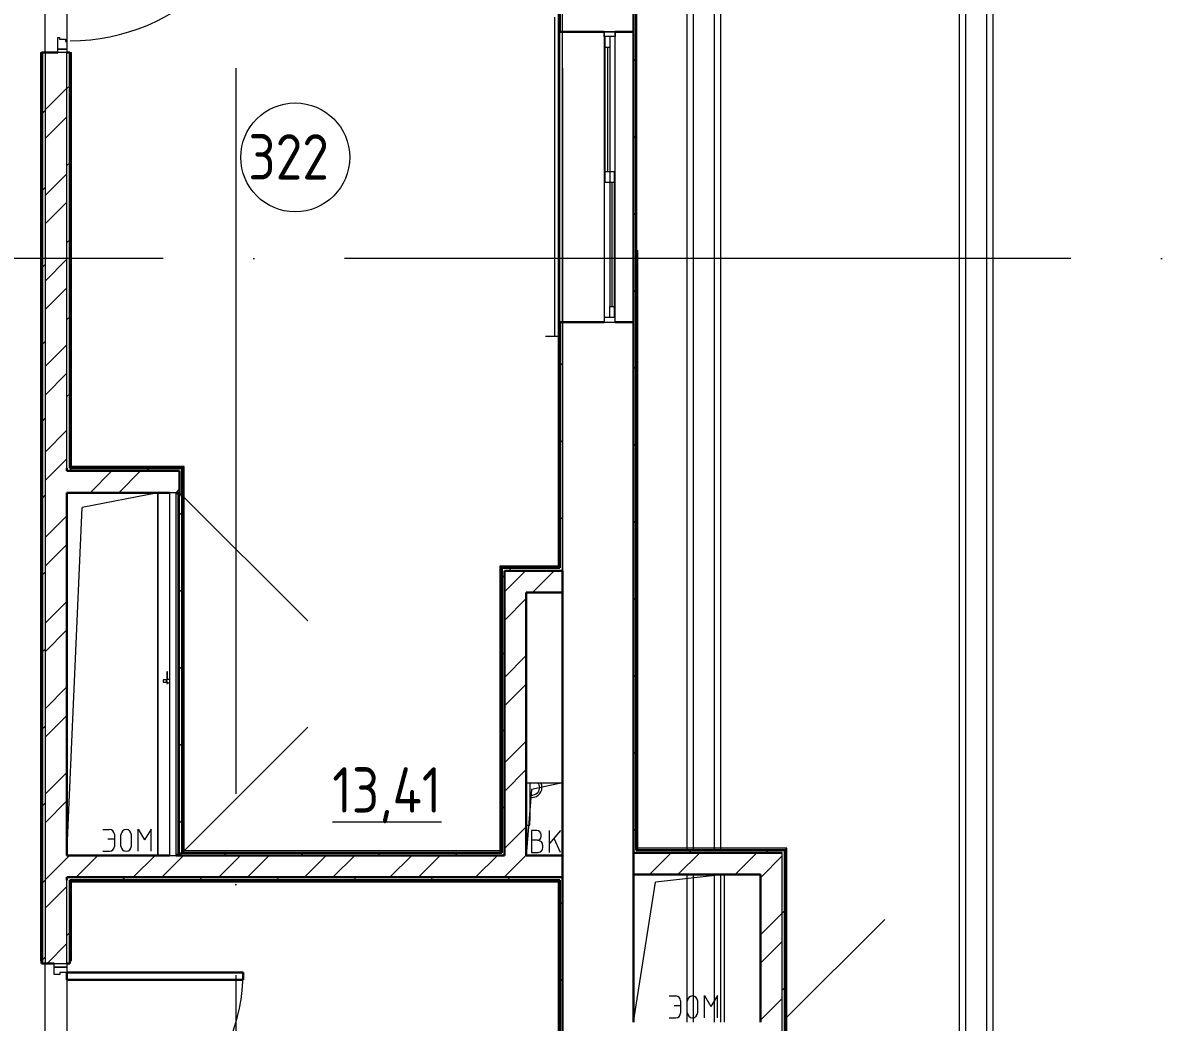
# Model space of a CAD drawing. Header units: millimetres. Extents: x -421858 to 614926, y -468665 to 141641.
# Drawn here: x 278023 to 284353, y 19329 to 24836 of the extents above; entities that cross this region are included whole.
import ezdxf

# ---------------------------------------------------------------- set-up
doc = ezdxf.new("R2010")
doc.units = ezdxf.units.MM
doc.linetypes.add('ADSK_Линия сетки', pattern=[25, 20, -2.5, 0, -2.5])
for name, color, linetype, lineweight in [('_ Окна', 7, 'Continuous', 9), ('Двери', 252, 'Continuous', 9), ('Линии', 252, 'Continuous', 9), ('Марки помещений', 252, 'Continuous', 20), ('Оборудование', 8, 'Continuous', 18), ('Ограждение', 252, 'Continuous', 9), ('Окна', 252, 'Continuous', 9), ('Оси', 252, 'Continuous', 9), ('Перекрытие', 252, 'Continuous', 18), ('Сантехника', 252, 'Continuous', 9), ('Стены внутренние', 7, 'Continuous', 18), ('Стены наружные', 7, 'Continuous', 18), ('Стены штриховка', 252, 'Continuous', 9)]:
    doc.layers.add(name, color=color, linetype=linetype, lineweight=lineweight)
doc.layers.add('Двери открывание', color=7, linetype='Continuous', lineweight=9, true_color=0xc0c0c0)
doc.styles.add('GOST Common_2', font='', dxfattribs={"width": 0.9, "height": 250})
doc.styles.get('GOST Common_2').set_extended_font_data('GOST type B')

# ---------------------------------------------------------------- blocks, each defined once
blk = doc.blocks.new('Перекрытия 1 - Перекрытия 1-1698725-3 этаж копия 1')
at = {"layer": 'Перекрытие', "ltscale": 100}
for p, q in [((5699, 26580.3), (5699, 15540.3)), ((5734, 26580.3), (5734, 15540.3)), ((5849, 26580.3), (5849, 15540.3)), ((5884, 26580.3), (5884, 15540.3)), ((4199, 22805.3), (4199, 17800.3)), ((4234, 22805.3), (4234, 17800.3)), ((4349, 22805.3), (4349, 17800.3)), ((4384, 22805.3), (4384, 17800.3)), ((4199, 17665.3), (4199, 16852.6)), ((4234, 17665.3), (4234, 16852.6)), ((4349, 17665.3), (4349, 16852.6)), ((4384, 17665.3), (4384, 16852.6))]:
    blk.add_line(p, q, dxfattribs=at)
blk = doc.blocks.new('3 этаж')
at = {"color": 251, "lineweight": 18, "true_color": 0x636466}
for p, q in [((280795.8, 20646.6), (280995.8, 20646.6)), ((280995.8, 20646.6), (280825.4, 20609.9)), ((280825.4, 20609.9), (280795.8, 20246.6)), ((280854.6, 20384.2), (280824.6, 20384.2)), ((280824.6, 20384.2), (280824.6, 20264.2)), ((280984.6, 20384.2), (280924.6, 20312.7)), ((280924.6, 20264.2), (280924.6, 20384.2)), ((280858, 20330.8), (280824.6, 20330.8)), ((280878, 20350.8), (280878, 20360.8)), ((280984.6, 20264.2), (280948.7, 20341.3)), ((280824.6, 20264.2), (280861.3, 20264.2)), ((280888, 20290.8), (280888, 20300.8))]:
    blk.add_line(p, q, dxfattribs=at)
for centre, radius, start, end in [((280854.6, 20360.8), 23.3, 0, 90), ((280858, 20350.8), 20, 270, 0), ((280858, 20300.8), 30, 0, 90), ((280861.3, 20290.8), 26.7, 270, 0)]:
    blk.add_arc(centre, radius, start, end, dxfattribs=at)
at = {"layer": '_ Окна', "color": 251, "lineweight": 18, "true_color": 0x636466}
for p, q in [((281225.8, 24760.6), (281225.8, 24786.6)), ((281225.8, 24786.6), (281285.8, 24786.6)), ((281285.8, 24760.6), (281225.8, 24760.6)), ((281230.8, 24700.6), (281230.8, 24760.6)), ((281255.8, 24760.6), (281255.8, 24700.6)), ((281285.8, 24786.6), (281285.8, 24760.6)), ((281255.8, 24700.6), (281230.8, 24700.6)), ((281230.8, 23956.6), (281230.8, 24016.6)), ((281230.8, 24016.6), (281280.8, 24016.6)), ((281255.8, 24016.6), (281255.8, 23956.6)), ((281280.8, 24016.6), (281280.8, 23956.6)), ((281280.8, 23956.6), (281230.8, 23956.6)), ((281255.8, 23212.6), (281255.8, 23272.6)), ((281255.8, 23272.6), (281280.8, 23272.6)), ((281280.8, 23272.6), (281280.8, 23212.6)), ((281285.8, 23212.6), (281225.8, 23212.6)), ((281225.8, 23212.6), (281225.8, 23186.6)), ((281225.8, 23186.6), (281285.8, 23186.6)), ((281285.8, 23186.6), (281285.8, 23212.6))]:
    blk.add_line(p, q, dxfattribs=at)
at = {"layer": '_ Окна', "color": 251, "true_color": 0x636466}
for p, q in [((281225.8, 24786.6), (281285.8, 24786.6)), ((281243.3, 24700.6), (281243.3, 24016.6)), ((281268.3, 23272.6), (281268.3, 23956.6)), ((281225.8, 23186.6), (281285.8, 23186.6))]:
    blk.add_line(p, q, dxfattribs=at)
at = {"layer": 'Двери', "color": 251, "true_color": 0x636466}
for p, q in [((280950.8, 24866.6), (280950.8, 23106.6)), ((278215.8, 24755.9), (278223.8, 24755.9)), ((278215.8, 24691.9), (278215.8, 24755.9)), ((278223.8, 24755.9), (278223.8, 24746.9)), ((278215.8, 24691.9), (278265.8, 24691.9)), ((278215.8, 24671.9), (278215.8, 24691.9)), ((278265.8, 24691.9), (278215.8, 24691.9)), ((278223.8, 24746.9), (278257.8, 24746.9)), ((278257.8, 24746.9), (278257.8, 24732.9)), ((278257.8, 24732.9), (278265.8, 24732.9)), ((278265.8, 24732.9), (278265.8, 24691.9)), ((278265.8, 24691.9), (278265.8, 24671.9)), ((278265.8, 24671.9), (278215.8, 24671.9)), ((280980.8, 23106.6), (280901.3, 23106.6)), ((278195.8, 19651.6), (278265.8, 19651.6)), ((278195.8, 19631.6), (278195.8, 19651.6)), ((278195.8, 19591.6), (278195.8, 19631.6)), ((278195.8, 19631.6), (278265.8, 19631.6)), ((278265.8, 19631.6), (278195.8, 19631.6)), ((278265.8, 19651.6), (278265.8, 19631.6)), ((278265.8, 19631.6), (278265.8, 19601.6)), ((278225.8, 19591.6), (278195.8, 19591.6)), ((278225.8, 19601.6), (278225.8, 19591.6)), ((278265.8, 19601.6), (278225.8, 19601.6))]:
    blk.add_line(p, q, dxfattribs=at)
at = {"layer": 'Двери', "color": 251, "lineweight": 30, "true_color": 0x636466}
for p, q in [((278265.8, 19601.6), (279235.8, 19601.6)), ((278265.8, 19561.6), (278265.8, 19601.6)), ((279235.8, 19561.6), (278265.8, 19561.6)), ((279235.8, 19601.6), (279235.8, 19561.6))]:
    blk.add_line(p, q, dxfattribs=at)
at = {"layer": 'Двери', "color": 251, "true_color": 0x636466}
blk.add_arc((278265.8, 19601.6), 970, 270, 0, dxfattribs=at)
at = {"layer": 'Двери открывание', "color": 251, "true_color": 0x636466}
blk.add_arc((278283.8, 25835.9), 1098, 270, 359.06068, dxfattribs=at)
at = {"layer": 'Линии', "color": 251, "lineweight": 18, "ltscale": 200, "true_color": 0x636466}
for p, q in [((278765.8, 22246.6), (278348.9, 22164.1)), ((278765.8, 22246.6), (278765.8, 20246.6)), ((278265.8, 20246.6), (278348.9, 22164.1)), ((278464.2, 20390), (278500.7, 20390)), ((278657.2, 20392.6), (278693.7, 20332.6)), ((278657.2, 20270), (278657.2, 20392.6)), ((278730.2, 20392.6), (278693.7, 20332.6)), ((278730.2, 20270), (278730.2, 20392.6)), ((278490.2, 20337.9), (278526.8, 20337.9)), ((278526.8, 20364), (278526.8, 20296.1)), ((278563.3, 20298.7), (278563.3, 20361.3)), ((278620.7, 20298.7), (278620.7, 20361.3)), ((278464.2, 20270), (278500.7, 20270)), ((281885.3, 20141.6), (281508.3, 20100.1)), ((281885.3, 20141.6), (281885.3, 19328.9)), ((281385.8, 19328.9), (281508.3, 20100.1)), ((281583.7, 19472.4), (281620.2, 19472.4)), ((281646.3, 19446.3), (281646.3, 19378.5)), ((281682.8, 19381.1), (281682.8, 19443.7)), ((281740.2, 19381.1), (281740.2, 19443.7)), ((281776.8, 19475), (281813.3, 19415)), ((281776.8, 19352.4), (281776.8, 19475)), ((281849.8, 19475), (281813.3, 19415)), ((281849.8, 19352.4), (281849.8, 19475)), ((281609.8, 19420.2), (281646.3, 19420.2)), ((281583.7, 19352.4), (281620.2, 19352.4))]:
    blk.add_line(p, q, dxfattribs=at)
at = {"layer": 'Линии', "color": 251, "lineweight": 18, "true_color": 0x636466}
for centre, radius, start, end in [((278500.7, 20364), 26.1, 0, 90), ((278592, 20361.3), 28.7, 0, 180), ((278500.7, 20296.1), 26.1, 270, 0), ((278592, 20298.7), 28.7, 180, 0), ((281620.2, 19446.3), 26.1, 0, 90), ((281711.5, 19443.7), 28.7, 0, 180), ((281620.2, 19378.5), 26.1, 270, 0), ((281711.5, 19381.1), 28.7, 180, 0)]:
    blk.add_arc(centre, radius, start, end, dxfattribs=at)
at = {"layer": 'Марки помещений', "color": 251, "true_color": 0x636466}
blk.add_circle((279523.1, 24094.8), 300, dxfattribs=at)
at = {"layer": 'Оборудование', "color": 251, "true_color": 0x636466}
for p, q in [((278867.2, 22246.6), (278830.8, 22246.6)), ((278830.8, 22246.6), (278830.8, 20246.6)), ((278868.1, 20247.5), (278868.1, 22245.6)), ((278877.8, 22239.6), (278868.1, 22239.6)), ((278878.8, 20254.5), (278878.8, 22238.6)), ((278885.8, 22227.6), (278880.3, 22227.6)), ((278885.8, 22246.6), (279592.9, 21539.4)), ((278885.8, 20265.6), (278885.8, 22227.6)), ((278812.9, 21214.2), (278795.4, 21214.2)), ((278795.4, 21214.2), (278795.4, 21201.9)), ((278814.9, 21216.1), (278812.9, 21214.2)), ((278812.9, 21214.2), (278812.9, 21201.9)), ((278830.8, 21217.7), (278814.9, 21217.7)), ((278814.9, 21217.7), (278814.9, 21198.4)), ((278815.4, 21258.7), (278815.4, 21212.9)), ((278820.4, 21258.7), (278815.4, 21258.7)), ((278820.4, 21212.9), (278820.4, 21258.7)), ((278795.4, 21201.9), (278812.9, 21201.9)), ((278812.9, 21201.9), (278814.9, 21200)), ((278814.9, 21198.4), (278830.8, 21198.4)), ((278815.4, 21203.2), (278815.4, 21195)), ((278815.4, 21195), (278820.4, 21195)), ((278820.4, 21195), (278820.4, 21203.2)), ((278885.8, 20246.6), (279592.9, 20953.7)), ((278880.3, 20265.6), (278885.8, 20265.6)), ((278830.8, 20246.6), (278867.2, 20246.6)), ((278868.1, 20253.6), (278877.8, 20253.6)), ((282220.8, 19343.9), (282771.5, 19894.6))]:
    blk.add_line(p, q, dxfattribs=at)
for points, knots in [([(278868.1, 22245.6), (278868.1, 22245.7), (278868.1, 22245.8), (278868, 22246), (278867.9, 22246.1), (278867.8, 22246.3), (278867.6, 22246.4), (278867.4, 22246.5), (278867.2, 22246.6), (278867.2, 22246.6)], [0, 0, 0, 0, 0.166667, 0.25, 0.333333, 0.5, 0.666667, 0.833333, 1, 1, 1, 1]), ([(278878.8, 22238.6), (278878.8, 22238.7), (278878.8, 22238.8), (278878.7, 22239), (278878.7, 22239.1), (278878.6, 22239.2), (278878.5, 22239.3), (278878.3, 22239.4), (278878.1, 22239.5), (278877.9, 22239.6), (278877.8, 22239.6)], [0, 0, 0, 0, 0.166667, 0.25, 0.333333, 0.416667, 0.541667, 0.666667, 0.833333, 1, 1, 1, 1]), ([(278880.3, 22227.6), (278880.2, 22227.6), (278880, 22227.6), (278879.7, 22227.7), (278879.5, 22227.8), (278879.4, 22227.9), (278879.2, 22228), (278879.1, 22228.2), (278879, 22228.3), (278878.9, 22228.5), (278878.8, 22228.8), (278878.8, 22229), (278878.8, 22229.1)], [0, 0, 0, 0, 0.166667, 0.25, 0.333333, 0.416667, 0.5, 0.583333, 0.666667, 0.75, 0.833333, 1, 1, 1, 1]), ([(278878.8, 20264), (278878.8, 20264.2), (278878.8, 20264.4), (278878.9, 20264.6), (278879, 20264.8), (278879.1, 20265), (278879.2, 20265.1), (278879.4, 20265.2), (278879.5, 20265.4), (278879.7, 20265.4), (278880, 20265.5), (278880.2, 20265.6), (278880.3, 20265.6)], [-1, -1, -1, -1, -0.833333, -0.75, -0.666667, -0.583333, -0.5, -0.416667, -0.333333, -0.25, -0.166667, 0, 0, 0, 0]), ([(278867.2, 20246.6), (278867.2, 20246.6), (278867.4, 20246.6), (278867.6, 20246.7), (278867.8, 20246.8), (278867.9, 20247), (278868, 20247.1), (278868.1, 20247.3), (278868.1, 20247.4), (278868.1, 20247.5)], [-1, -1, -1, -1, -0.833333, -0.666667, -0.5, -0.333333, -0.25, -0.166667, 0, 0, 0, 0]), ([(278877.8, 20253.6), (278877.9, 20253.6), (278878.1, 20253.6), (278878.3, 20253.7), (278878.5, 20253.8), (278878.6, 20253.9), (278878.7, 20254), (278878.7, 20254.1), (278878.8, 20254.3), (278878.8, 20254.4), (278878.8, 20254.5)], [-1, -1, -1, -1, -0.833333, -0.666667, -0.541667, -0.416667, -0.333333, -0.25, -0.166667, 0, 0, 0, 0])]:
    blk.add_open_spline(points, degree=3, knots=knots, dxfattribs=at)
at = {"layer": 'Ограждение', "color": 251, "true_color": 0x636466}
for p, q in [((280970.8, 25891.6), (280970.8, 21841.6)), ((278120.8, 24671.9), (278125.8, 24671.9)), ((278120.8, 24671.9), (278120.8, 19666.6)), ((278280.8, 24671.9), (278290.8, 24671.9)), ((278290.8, 22391.6), (278290.8, 24671.9)), ((281400.8, 23581.6), (281410.8, 23581.6)), ((281410.8, 20286.6), (281410.8, 23581.6)), ((278290.8, 22391.6), (278280.8, 22381.6)), ((278910.8, 22391.6), (278290.8, 22391.6)), ((278910.8, 22391.6), (278900.8, 22381.6)), ((278910.8, 20271.6), (278910.8, 22391.6)), ((280970.8, 21841.6), (280650.8, 21841.6)), ((280650.8, 21841.6), (280660.8, 21831.6)), ((280650.8, 21841.6), (280650.8, 20271.6)), ((280970.8, 21841.6), (280980.8, 21831.6)), ((278910.8, 20271.6), (278900.8, 20261.6)), ((280650.8, 20271.6), (278910.8, 20271.6)), ((280650.8, 20271.6), (280660.8, 20261.6)), ((281410.8, 20286.6), (281400.8, 20276.6)), ((282230.8, 20286.6), (281410.8, 20286.6)), ((282230.8, 20286.6), (282220.8, 20276.6)), ((282230.8, 19036.6), (282230.8, 20286.6)), ((278290.8, 20101.6), (278280.8, 20111.6)), ((278290.8, 19666.6), (278290.8, 20101.6)), ((278290.8, 20101.6), (280970.8, 20101.6)), ((280970.8, 20101.6), (280980.8, 20111.6)), ((280970.8, 20101.6), (280970.8, 17561.6)), ((278125.8, 19666.6), (278120.8, 19666.6)), ((278290.8, 19666.6), (278280.8, 19666.6))]:
    blk.add_line(p, q, dxfattribs=at)
at = {"layer": 'Окна', "color": 251, "true_color": 0x636466}
for p, q in [((281285.8, 24786.6), (281225.8, 24786.6)), ((281225.8, 24786.6), (281225.8, 23186.6)), ((281285.8, 23186.6), (281285.8, 24786.6)), ((281230.8, 24016.6), (281230.8, 24700.6)), ((281255.8, 24700.6), (281255.8, 24016.6)), ((281255.8, 23956.6), (281255.8, 23272.6)), ((281280.8, 23956.6), (281280.8, 23272.6)), ((281225.8, 23186.6), (281285.8, 23186.6))]:
    blk.add_line(p, q, dxfattribs=at)
at = {"layer": 'Оси', "color": 251, "linetype": 'ADSK_Линия сетки', "ltscale": 200, "true_color": 0x636466}
for p, q in [((279195.8, 34587.2), (279195.8, -31389.6)), ((280995.8, 34587.2), (280995.8, -31389.6)), ((308795.8, 23536.6), (237073.5, 23536.6))]:
    blk.add_line(p, q, dxfattribs=at)
at = {"layer": 'Перекрытие', "color": 251, "true_color": 0x636466}
for p, q in [((280795.8, 20646.6), (280995.8, 20646.6)), ((281885.3, 20141.6), (281885.3, 19328.9))]:
    blk.add_line(p, q, dxfattribs=at)
at = {"layer": 'Сантехника', "color": 251, "lineweight": 9, "true_color": 0x636466}
for p, q in [((280815.8, 20646.6), (280815.8, 20439.8)), ((280816.9, 20578.9), (280818, 20578.9)), ((280818, 20578.9), (280819.1, 20578.9)), ((280819.1, 20578.9), (280820.1, 20578.9)), ((280820.1, 20578.9), (280821, 20578.9)), ((280821, 20578.9), (280821.9, 20578.9)), ((280821.9, 20578.9), (280822.7, 20578.9)), ((280822.7, 20578.9), (280823.5, 20578.9)), ((280823.5, 20578.9), (280824.2, 20578.9)), ((280824.2, 20578.9), (280824.8, 20578.9)), ((280824.8, 20578.9), (280825.3, 20578.9)), ((280825.3, 20578.9), (280825.8, 20578.9)), ((280825.8, 20578.9), (280826.2, 20578.9)), ((280826.2, 20578.9), (280826.6, 20578.9)), ((280826.6, 20578.9), (280826.8, 20578.9)), ((280826.8, 20578.9), (280827, 20578.9)), ((280827, 20578.9), (280827.2, 20578.9)), ((280827.2, 20578.9), (280827.2, 20578.9)), ((280827.2, 20578.9), (280827.2, 20578.9)), ((280795.8, 20414.8), (280815.8, 20414.8)), ((280815.8, 20414.8), (280815.8, 20439.8))]:
    blk.add_line(p, q, dxfattribs=at)
for radius, start, end in [(42.7, 0, 36.19102), (55, 0, 25.71429), (55, 257.97419, 0), (42.7, 265.80244, 267.75826), (42.7, 270, 279.13011), (42.7, 270, 272.08277), (42.7, 285, 0)]:
    blk.add_arc((280827.2, 20621.6), radius, start, end, dxfattribs=at)
at = {"layer": 'Стены внутренние', "color": 251, "true_color": 0x636466}
blk.add_line((280995.8, 23186.6), (280995.8, 25901.6), dxfattribs=at)
at = {"layer": 'Стены внутренние', "color": 251, "lineweight": 30, "true_color": 0x636466}
for p, q in [((281225.8, 24786.6), (280995.8, 24786.6)), ((281385.8, 24786.6), (281285.8, 24786.6)), ((281225.8, 23186.6), (280995.8, 23186.6)), ((281385.8, 23186.6), (281285.8, 23186.6)), ((280995.8, 20246.6), (280995.8, 21696.6)), ((281385.8, 19328.9), (281385.8, 20141.6))]:
    blk.add_line(p, q, dxfattribs=at)
at = {"layer": 'Стены наружные', "color": 251, "true_color": 0x636466}
for p, q in [((278145.8, 24671.9), (278145.8, 25901.9)), ((278265.8, 25840.9), (278265.8, 24732.9)), ((280980.8, 23186.6), (280980.8, 24786.6)), ((280995.8, 21816.6), (280995.8, 23186.6)), ((278765.8, 20246.6), (278765.8, 22246.6)), ((278145.8, 18581.6), (278145.8, 19651.6)), ((278265.8, 19561.6), (278265.8, 18631.6))]:
    blk.add_line(p, q, dxfattribs=at)
at = {"layer": 'Стены наружные', "color": 251, "lineweight": 30, "true_color": 0x636466}
for p, q in [((280980.8, 25901.6), (280980.8, 24786.6)), ((281385.8, 25416.6), (281385.8, 20141.6)), ((281400.8, 20276.6), (281400.8, 25281.6)), ((280980.8, 24786.6), (280995.8, 24786.6)), ((278125.8, 24671.9), (278215.8, 24671.9)), ((278125.8, 24671.9), (278125.8, 19651.6)), ((278280.8, 24671.9), (278265.8, 24671.9)), ((278280.8, 22381.6), (278280.8, 24671.9)), ((280980.8, 21831.6), (280980.8, 23186.6)), ((280980.8, 23186.6), (280995.8, 23186.6)), ((278265.8, 22381.6), (278265.8, 22366.6)), ((278265.8, 22366.6), (278885.8, 22366.6)), ((278280.8, 22381.6), (278900.8, 22381.6)), ((278885.8, 22227.6), (278885.8, 22366.6)), ((278900.8, 22381.6), (278900.8, 20261.6)), ((278265.8, 22246.6), (278265.8, 20246.6)), ((278830.8, 22246.6), (278265.8, 22246.6)), ((278885.8, 22246.6), (278867.4, 22246.6)), ((280660.8, 21831.6), (280980.8, 21831.6)), ((280660.8, 20261.6), (280660.8, 21831.6)), ((280675.8, 21816.6), (280995.8, 21816.6)), ((280675.8, 20246.6), (280675.8, 21816.6)), ((280995.8, 21696.6), (280995.8, 21816.6)), ((280995.8, 21696.6), (280795.8, 21696.6)), ((280795.8, 21696.6), (280795.8, 20246.6)), ((278885.8, 20265.6), (278885.8, 20246.6)), ((278900.8, 20261.6), (280660.8, 20261.6)), ((281385.8, 20261.6), (282205.8, 20261.6)), ((281400.8, 20276.6), (282220.8, 20276.6)), ((282220.8, 20276.6), (282220.8, 18016.6)), ((278265.8, 20246.6), (278830.8, 20246.6)), ((280675.8, 20246.6), (278867.4, 20246.6)), ((280795.8, 20246.6), (280995.8, 20246.6)), ((280995.8, 20246.6), (280995.8, 17836.6)), ((282085.8, 20141.6), (281385.8, 20141.6)), ((282085.8, 19328.9), (282085.8, 20141.6)), ((278265.8, 20126.6), (278265.8, 20111.6)), ((280995.8, 20126.6), (278265.8, 20126.6)), ((280980.8, 20111.6), (278280.8, 20111.6)), ((278280.8, 19651.6), (278280.8, 20111.6)), ((280980.8, 17551.6), (280980.8, 20111.6)), ((278125.8, 19651.6), (278195.8, 19651.6)), ((278280.8, 19651.6), (278265.8, 19651.6))]:
    blk.add_line(p, q, dxfattribs=at)
at = {"layer": 'Стены наружные', "color": 251, "linetype": 'Continuous', "lineweight": 9, "true_color": 0x636466}
for p, q in [((278145.8, 24670.5), (278147.2, 24671.9)), ((281385.8, 24623.7), (281400.8, 24638.7)), ((278125.8, 24616.4), (278130.8, 24621.4)), ((278125.8, 24545.6), (278130.8, 24550.6)), ((278125.8, 24474.9), (278130.8, 24479.9)), ((278145.8, 24356.2), (278265.8, 24476.2)), ((278265.8, 24473.5), (278280.8, 24488.5)), ((278125.8, 24404.2), (278130.8, 24409.2)), ((278125.8, 24333.5), (278130.8, 24338.5)), ((278130.8, 24338.5), (278145.8, 24353.5)), ((278145.8, 24199), (278265.8, 24319)), ((278125.8, 24262.8), (278130.8, 24267.8)), ((278125.8, 24192.1), (278130.8, 24197.1)), ((281385.8, 24199.4), (281400.8, 24214.4)), ((278125.8, 24121.4), (278130.8, 24126.4)), ((278125.8, 24050.7), (278130.8, 24055.7)), ((278265.8, 24049.2), (278280.8, 24064.2)), ((278145.8, 23884.7), (278265.8, 24004.7)), ((278125.8, 23980), (278130.8, 23985)), ((278130.8, 23914.2), (278145.8, 23929.2)), ((278125.8, 23909.2), (278130.8, 23914.2)), ((278125.8, 23838.5), (278130.8, 23843.5)), ((278145.8, 23727.5), (278265.8, 23847.5)), ((278125.8, 23767.8), (278130.8, 23772.8)), ((281385.8, 23775.1), (281400.8, 23790.1)), ((278125.8, 23697.1), (278130.8, 23702.1)), ((278125.8, 23626.4), (278130.8, 23631.4)), ((278265.8, 23625), (278280.8, 23640)), ((278125.8, 23555.7), (278130.8, 23560.7)), ((278125.8, 23485), (278130.8, 23490)), ((278130.8, 23490), (278145.8, 23505)), ((278145.8, 23413.2), (278265.8, 23533.2)), ((278125.8, 23414.3), (278130.8, 23419.3)), ((278145.8, 23256.1), (278265.8, 23376.1)), ((281385.8, 23350.9), (281400.8, 23365.9)), ((278125.8, 23343.6), (278130.8, 23348.6)), ((278125.8, 23272.9), (278130.8, 23277.9)), ((278125.8, 23202.1), (278130.8, 23207.1)), ((278265.8, 23200.7), (278280.8, 23215.7)), ((278125.8, 23131.4), (278130.8, 23136.4)), ((278125.8, 23060.7), (278130.8, 23065.7)), ((278130.8, 23065.7), (278145.8, 23080.7)), ((278145.8, 22941.8), (278265.8, 23061.8)), ((278125.8, 22990), (278130.8, 22995)), ((278125.8, 22919.3), (278130.8, 22924.3)), ((280980.8, 22945.9), (280995.8, 22960.9)), ((281385.8, 22926.6), (281400.8, 22941.6)), ((278125.8, 22848.6), (278130.8, 22853.6)), ((278145.8, 22784.6), (278265.8, 22904.6)), ((278265.8, 22776.5), (278280.8, 22791.5)), ((278125.8, 22777.9), (278130.8, 22782.9)), ((278125.8, 22707.2), (278130.8, 22712.2)), ((278125.8, 22636.5), (278130.8, 22641.5)), ((278130.8, 22641.5), (278145.8, 22656.5)), ((278125.8, 22565.7), (278130.8, 22570.7)), ((278145.8, 22470.3), (278265.8, 22590.3)), ((280980.8, 22521.6), (280995.8, 22536.6)), ((278125.8, 22495), (278130.8, 22500)), ((281385.8, 22502.3), (281400.8, 22517.3)), ((278125.8, 22424.3), (278130.8, 22429.3)), ((278145.8, 22313.2), (278265.8, 22433.2)), ((278125.8, 22353.6), (278130.8, 22358.6)), ((278280.1, 22366.6), (278295.1, 22381.6)), ((278393.5, 22246.6), (278513.5, 22366.6)), ((278550.6, 22246.6), (278670.6, 22366.6)), ((278704.4, 22366.6), (278719.4, 22381.6)), ((278125.8, 22282.9), (278130.8, 22287.9)), ((278130.8, 22217.2), (278145.8, 22232.2)), ((278865, 22246.6), (278885.8, 22267.4)), ((278125.8, 22212.2), (278130.8, 22217.2)), ((278125.8, 22141.5), (278130.8, 22146.5)), ((278145.8, 21998.8), (278265.8, 22118.8)), ((278885.8, 22123.7), (278900.8, 22138.7)), ((280980.8, 22097.3), (280995.8, 22112.3)), ((281385.8, 22078.1), (281400.8, 22093.1)), ((278125.8, 22070.8), (278130.8, 22075.8)), ((278125.8, 22000.1), (278130.8, 22005.1)), ((278125.8, 21929.3), (278130.8, 21934.3)), ((278145.8, 21841.7), (278265.8, 21961.7)), ((278125.8, 21858.6), (278130.8, 21863.6)), ((278125.8, 21787.9), (278130.8, 21792.9)), ((278130.8, 21792.9), (278145.8, 21807.9)), ((280660.8, 21777.3), (280675.8, 21792.3)), ((280675.8, 21700.1), (280792.3, 21816.6)), ((280700, 21816.6), (280715, 21831.6)), ((280829.4, 21696.6), (280949.4, 21816.6)), ((278125.8, 21717.2), (278130.8, 21722.2)), ((278885.8, 21699.4), (278900.8, 21714.4)), ((278125.8, 21646.5), (278130.8, 21651.5)), ((280675.8, 21542.9), (280795.8, 21662.9)), ((281385.8, 21653.8), (281400.8, 21668.8)), ((278145.8, 21527.4), (278265.8, 21647.4)), ((278125.8, 21575.8), (278130.8, 21580.8)), ((278125.8, 21505.1), (278130.8, 21510.1)), ((278145.8, 21370.2), (278265.8, 21490.2)), ((278125.8, 21434.4), (278130.8, 21439.4)), ((278125.8, 21363.7), (278130.8, 21368.7)), ((278130.8, 21368.7), (278145.8, 21383.7)), ((280660.8, 21353.1), (280675.8, 21368.1)), ((280675.8, 21228.6), (280795.8, 21348.6)), ((278125.8, 21293), (278130.8, 21298)), ((278885.8, 21275.1), (278900.8, 21290.1)), ((278125.8, 21222.2), (278130.8, 21227.2)), ((281385.8, 21229.6), (281400.8, 21244.6)), ((278125.8, 21151.5), (278130.8, 21156.5)), ((278145.8, 21055.9), (278265.8, 21175.9)), ((280675.8, 21071.4), (280795.8, 21191.4)), ((278125.8, 21080.8), (278130.8, 21085.8)), ((278125.8, 21010.1), (278130.8, 21015.1)), ((278145.8, 20898.8), (278265.8, 21018.8)), ((278130.8, 20944.4), (278145.8, 20959.4)), ((278125.8, 20939.4), (278130.8, 20944.4)), ((280660.8, 20928.8), (280675.8, 20943.8)), ((278125.8, 20868.7), (278130.8, 20873.7)), ((278885.8, 20850.9), (278900.8, 20865.9)), ((280675.8, 20757.1), (280795.8, 20877.1)), ((278125.8, 20798), (278130.8, 20803)), ((281385.8, 20805.3), (281400.8, 20820.3)), ((278125.8, 20727.3), (278130.8, 20732.3)), ((278145.8, 20584.5), (278265.8, 20704.5)), ((280675.8, 20600), (280795.8, 20720)), ((278125.8, 20656.6), (278130.8, 20661.6)), ((278125.8, 20585.8), (278130.8, 20590.8)), ((278125.8, 20515.1), (278130.8, 20520.1)), ((278130.8, 20520.1), (278145.8, 20535.1)), ((278145.8, 20427.3), (278265.8, 20547.3)), ((280660.8, 20504.6), (280675.8, 20519.6)), ((278125.8, 20444.4), (278130.8, 20449.4)), ((278885.8, 20426.6), (278900.8, 20441.6)), ((280675.8, 20285.7), (280795.8, 20405.7)), ((281385.8, 20381), (281400.8, 20396)), ((278125.8, 20373.7), (278130.8, 20378.7)), ((278125.8, 20303), (278130.8, 20308)), ((279130, 20246.6), (279145, 20261.6)), ((279554.3, 20246.6), (279569.3, 20261.6)), ((279978.5, 20246.6), (279993.5, 20261.6)), ((280402.8, 20246.6), (280417.8, 20261.6)), ((281474.6, 20141.6), (281594.6, 20261.6)), ((281631.7, 20141.6), (281751.7, 20261.6)), ((281690.6, 20261.6), (281705.6, 20276.6)), ((281946, 20141.6), (282066, 20261.6)), ((282114.8, 20261.6), (282129.8, 20276.6)), ((278125.8, 20232.3), (278130.8, 20237.3)), ((278145.8, 20113), (278265.8, 20233)), ((278265.8, 20233), (278279.3, 20246.6)), ((278316.5, 20126.6), (278436.5, 20246.6)), ((278630.8, 20126.6), (278750.8, 20246.6)), ((278788, 20126.6), (278908, 20246.6)), ((279102.3, 20126.6), (279222.3, 20246.6)), ((279259.4, 20126.6), (279379.4, 20246.6)), ((279573.7, 20126.6), (279693.7, 20246.6)), ((279730.9, 20126.6), (279850.9, 20246.6)), ((280045.2, 20126.6), (280165.2, 20246.6)), ((280202.3, 20126.6), (280322.3, 20246.6)), ((280516.7, 20126.6), (280636.7, 20246.6)), ((280673.8, 20126.6), (280793.8, 20246.6)), ((280793.8, 20246.6), (280795.8, 20248.5)), ((282085.8, 20124.1), (282205.8, 20244.1)), ((278125.8, 20161.6), (278130.8, 20166.6)), ((280988.1, 20126.6), (280995.8, 20134.2)), ((278125.8, 20090.9), (278130.8, 20095.9)), ((278130.8, 20095.9), (278145.8, 20110.9)), ((278145.8, 19955.8), (278265.8, 20075.8)), ((278570.7, 20111.6), (278585.7, 20126.6)), ((278995, 20111.6), (279010, 20126.6)), ((279419.3, 20111.6), (279434.3, 20126.6)), ((279843.5, 20111.6), (279858.5, 20126.6)), ((280267.8, 20111.6), (280282.8, 20126.6)), ((280692, 20111.6), (280707, 20126.6)), ((278125.8, 20020.2), (278130.8, 20025.2)), ((278125.8, 19949.5), (278130.8, 19954.5)), ((280980.8, 19976), (280995.8, 19991)), ((282205.8, 19928.2), (282220.8, 19943.2)), ((278125.8, 19878.7), (278130.8, 19883.7)), ((282085.8, 19809.8), (282205.8, 19929.8)), ((278125.8, 19808), (278130.8, 19813)), ((278265.8, 19806.6), (278280.8, 19821.6)), ((278155.8, 19651.6), (278265.8, 19761.5)), ((282085.8, 19652.7), (282205.8, 19772.7)), ((278125.8, 19737.3), (278130.8, 19742.3)), ((278130.8, 19671.6), (278145.8, 19686.6)), ((278125.8, 19666.6), (278130.8, 19671.6)), ((280980.8, 19551.8), (280995.8, 19566.8)), ((282205.8, 19504), (282220.8, 19519)), ((282085.8, 19338.4), (282205.8, 19458.4))]:
    blk.add_line(p, q, dxfattribs=at)
at = {"layer": 'Стены штриховка', "color": 251, "true_color": 0x636466}
for p, q in [((278130.8, 24671.9), (278130.8, 19651.6)), ((278145.8, 24671.9), (278145.8, 19651.6)), ((278265.8, 22381.6), (278265.8, 24671.9)), ((282205.8, 17936.6), (282205.8, 20261.6)), ((278265.8, 19651.6), (278265.8, 20111.6))]:
    blk.add_line(p, q, dxfattribs=at)
at = {"layer": 'Перекрытие', "color": 251, "true_color": 0x636466}
blk.add_blockref('Перекрытия 1 - Перекрытия 1-1698725-3 этаж копия 1', (277481.8, 2476.3), dxfattribs=at)
at = {"layer": 'Марки помещений', "color": 251, "true_color": 0x636466, "style": 'GOST Common_2', "width": 0.9}
for s, p in [('322', (279264.4, 23972.5)), ('%%U13,41', (279727.7, 20482.9))]:
    blk.add_text(s, height=250, dxfattribs=at).set_placement(p)

msp = doc.modelspace()

# ---------------------------------------------------------------- block references
msp.add_blockref('3 этаж', (0, 0))

doc.saveas('drawing.dxf')
